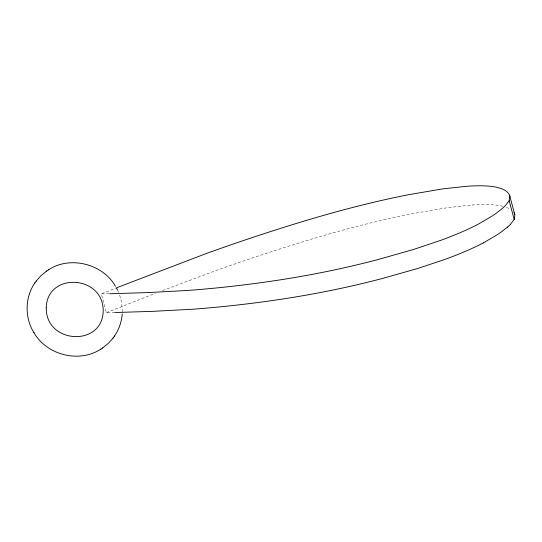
<?xml version="1.0" encoding="UTF-8"?>
<svg xmlns="http://www.w3.org/2000/svg" width="542" height="542" viewBox="0 0 542 542"><rect width="100%" height="100%" fill="white"/><g stroke="black" fill="none" stroke-linecap="round" stroke-linejoin="round"><path stroke-width="0.41" stroke-dasharray="2.71 2.03" d="M122.336 311.786L121.699 302.849L119.667 295.051M114.829 312.538L106.374 312.653L101.354 293.893L115.317 288.283M106.374 312.653L155.412 293.324M162.451 290.62L210.526 272.579A435.958 89.897 -15 0 1 225.872 267.091L241.508 261.664A485.239 100.06 -15 0 1 262.775 254.51C303.73 241.007 345.105 228.622 387.171 219.063A202.783 41.815 -15 0 1 413.858 213.419L447.99 207.6L472.245 204.984M109.098 293.791L101.354 293.893M502.983 206.292L501.513 205.953A119.213 24.58 -15 0 0 472.231 204.991M506.411 207.356L509.826 208.968M117.993 290.959L118.603 292.307"/><path stroke-width="0.81" d="M122.228 313.967C121.618 321.887 118.935 329.665 114.409 336.209M109.802 293.778L148.433 292.558L187.546 290.458A435.958 89.897 -15 0 0 200.709 289.428L214.293 288.181A485.239 100.06 -15 0 0 233.04 286.183C272.233 281.732 311.243 275.411 349.692 266.535A202.783 41.815 -15 0 0 376.88 259.869L413.2 249.577L440.68 240.37A119.213 24.58 -15 0 0 478.423 224.09L492.15 216.028A178.867 36.883 -15 0 0 496.343 213.155L502.63 208.236A132.925 27.412 -15 0 0 505.347 205.621L509.162 200.682L509.846 196.455A132.925 27.412 -15 0 0 509.324 194.578L506.885 191.651A178.867 36.883 -15 0 0 504.805 190.215L501.384 188.596L496.492 187.193A119.213 24.58 -15 0 0 467.204 186.231L442.963 188.846L408.831 194.659A202.783 41.815 -15 0 0 382.144 200.303C340.078 209.869 298.703 222.247 257.748 235.756A485.239 100.06 -15 0 0 236.481 242.904L220.851 248.331A435.958 89.897 -15 0 0 205.499 253.825L116.015 288.005M510.374 224.374L514.182 219.435L514.866 215.208A132.925 27.412 -15 0 0 514.351 213.331L514.006 212.708M35.027 282.707C24.803 297.226 24.566 317.659 33.936 332.646M36.273 280.986L41.131 275.532L46.808 270.932M102.628 347.984L108.312 343.384L113.17 337.93M34.891 282.897L36.409 280.797M113.034 338.12L114.545 336.02M507.651 226.996L501.37 231.915A178.867 36.883 -15 0 1 497.177 234.788L483.437 242.843M48.468 269.848C70.338 255.329 102.96 264.096 115.5 286.271M33.868 332.531C46.781 355.166 79.051 363.404 100.975 349.068M46.632 271.047L48.638 269.733M100.805 349.183L102.804 347.862M114.829 312.538L153.461 311.318L192.573 309.218A435.958 89.897 -15 0 0 205.736 308.188L219.32 306.935A485.239 100.06 -15 0 0 238.06 304.943C277.26 300.485 316.271 294.171 354.719 285.295A202.783 41.815 -15 0 0 381.907 278.622L418.228 268.337L445.707 259.13A119.213 24.58 -15 0 0 483.444 242.843M116.679 288.317L117.689 290.288M509.758 195.899L514.785 214.652M509.162 200.682L514.182 219.435M510.334 224.456A132.925 27.412 -15 0 1 507.617 227.078M46.253 307.727C45.603 344.041 102.445 347.11 103.19 311.189C103.84 274.869 46.991 271.806 46.253 307.727"/></g></svg>
